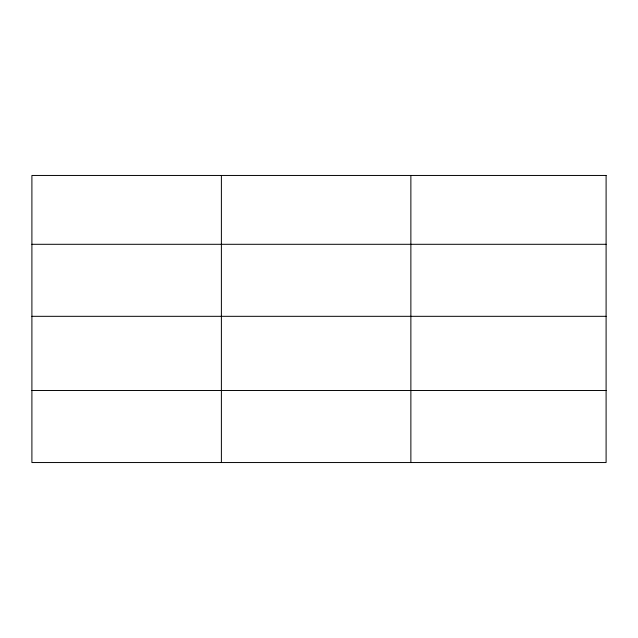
<?xml version="1.0" encoding="UTF-8"?>
<svg xmlns="http://www.w3.org/2000/svg" width="638" height="638" viewBox="0 0 638 638"><rect width="100%" height="100%" fill="white"/><g stroke="black" fill="none" stroke-linecap="round" stroke-linejoin="round"><path stroke-width="0.96" d="M31.9 244.298L606.1 244.298M31.9 316.32L606.1 316.32M31.9 390.52L606.1 390.52M410.872 175.458L410.872 462.542M221.386 175.458L221.386 462.542M606.1 175.458L31.9 175.458L31.9 462.542L606.1 462.542L606.1 175.458"/></g></svg>
